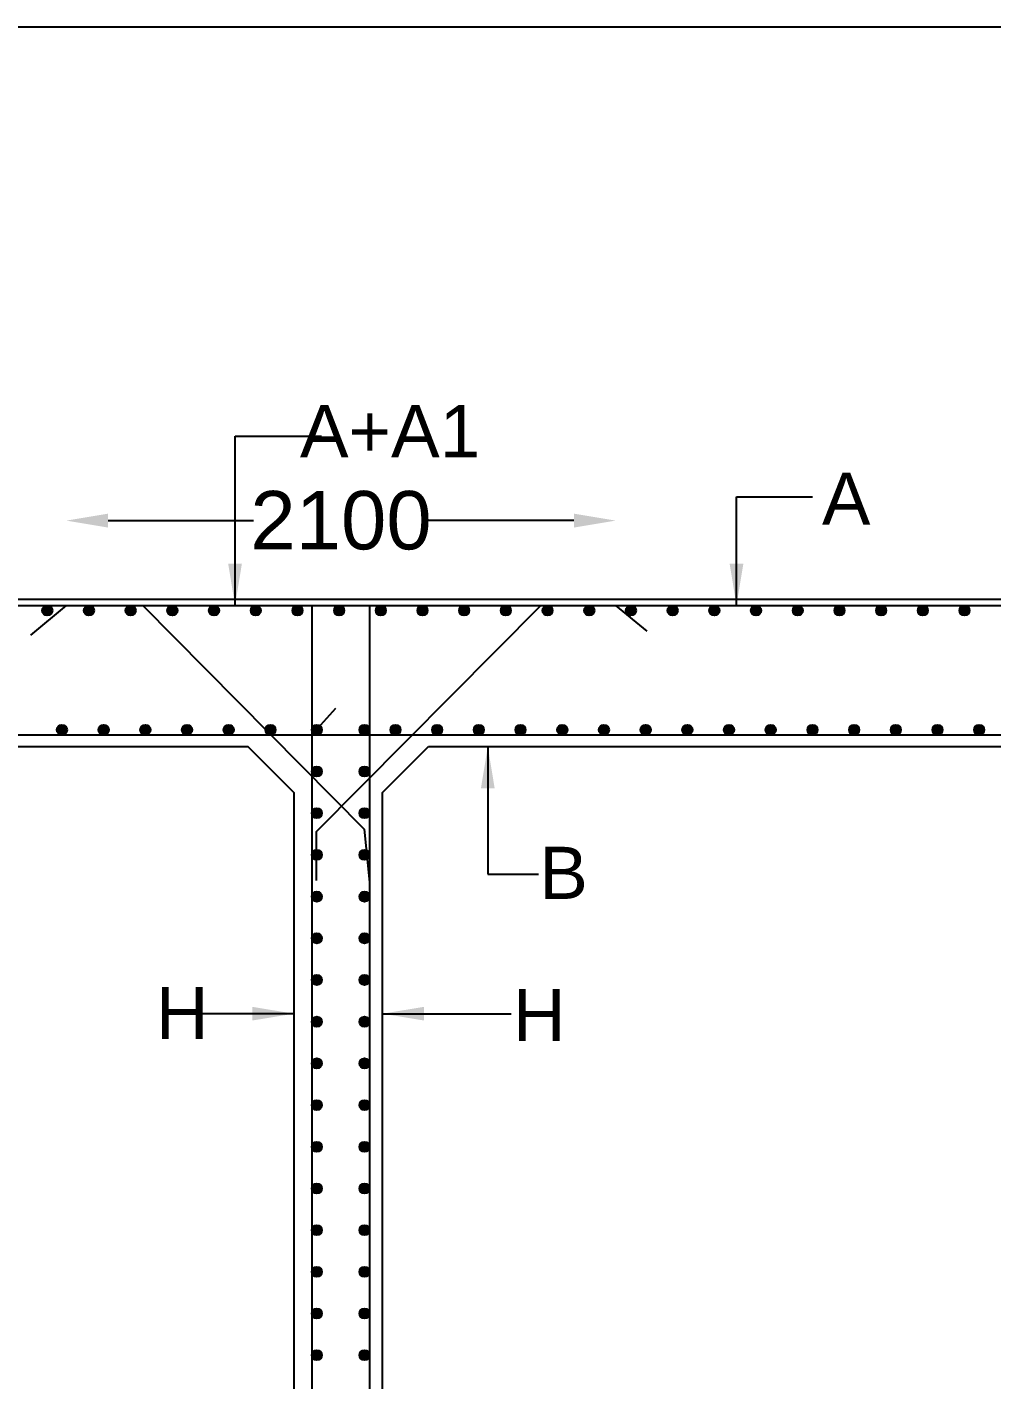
# Model space of a CAD drawing. Header units: millimetres. Extents: x 5124 to 2430164, y 2311 to 45642708.
# Drawn here: x 2333866 to 2338494, y 45636218 to 45642708 of the extents above; entities that cross this region are included whole.
import ezdxf

# ---------------------------------------------------------------- set-up
doc = ezdxf.new("R2010")
doc.units = ezdxf.units.MM
doc.header["$MEASUREMENT"] = 0
for name, color, linetype in [('DIMENSION', 7, 'Continuous'), ('DRAWING', 7, 'Continuous'), ('TEXT', 7, 'Continuous')]:
    doc.layers.add(name, color=color, linetype=linetype)
doc.styles.get("Standard").update_dxf_attribs({"font": 'arial.ttf', "height": 280})
doc.dimstyles.get("Standard").update_dxf_attribs({"dimtxt": 225, "dimasz": 200, "dimexe": 0.18, "dimexo": 0.0625, "dimgap": 0.09, "dimtad": 0, "dimdec": 0, "dimzin": 0, "dimdsep": 46, "dimtxsty": 'Standard', "dimcen": 0.09, "dimse1": 1, "dimse2": 1, "dimadec": 0, "dimazin": 0, "dimtfac": 1, "dimtdec": 0, "dimtofl": 0, "dimtmove": 0, "dimatfit": 3, "dimfxl": 1, "dimtolj": 1, "dimtzin": 0, "dimarcsym": 0})

# ---------------------------------------------------------------- blocks, each defined once
blk = doc.blocks.new('*D98')
at = {"layer": 'Defpoints', "color": 0, "transparency": 16777216}
for p in [(2336689.1, 45640340.2), (2334054.6, 45639933.4), (2336689.1, 45639933.4)]:
    blk.add_point(p, dxfattribs=at)
at = {"layer": 'DIMENSION', "color": 0, "lineweight": -2, "transparency": 16777216}
for p, q in [((2334254.6, 45640340.2), (2334951.7, 45640340.2)), ((2336489.1, 45640340.2), (2335791.9, 45640340.2))]:
    blk.add_line(p, q, dxfattribs=at)
at = {"layer": 'DIMENSION', "color": 0, "transparency": 16777216}
for points in [[(2334254.6, 45640373.6), (2334254.6, 45640306.9), (2334054.6, 45640340.2)], [(2336489.1, 45640373.6), (2336489.1, 45640306.9), (2336689.1, 45640340.2)]]:
    blk.add_solid(points, dxfattribs=at)
at = {"layer": 'DIMENSION', "color": 0, "transparency": 16777216, "insert": (2335371.8, 45640340.2), "char_height": 280, "attachment_point": 5}
blk.add_mtext('\\A1;2100', dxfattribs=at)

msp = doc.modelspace()

# ---------------------------------------------------------------- hatches: boundary and pattern name
at = {"layer": 'DRAWING'}
for points in [[(2333987, 45639909.1, 0.973258), (2333938.5, 45639910.4), (2333938.5, 45639907.8, 0.973258)], [(2334187, 45639909.1, 0.973258), (2334138.5, 45639910.4), (2334138.5, 45639907.8, 0.973258)], [(2334387, 45639909.1, 0.973258), (2334338.5, 45639910.4), (2334338.5, 45639907.8, 0.973258)], [(2334587, 45639909.1, 0.973258), (2334538.5, 45639910.4), (2334538.5, 45639907.8, 0.973258)], [(2334787, 45639909.1, 0.973258), (2334738.5, 45639910.4), (2334738.5, 45639907.8, 0.973258)], [(2334987, 45639909.1, 0.973258), (2334938.5, 45639910.4), (2334938.5, 45639907.8, 0.973258)], [(2335187, 45639909.1, 0.973258), (2335138.5, 45639910.4), (2335138.5, 45639907.8, 0.973258)], [(2335387, 45639909.1, 0.973258), (2335338.5, 45639910.4), (2335338.5, 45639907.8, 0.973258)], [(2335587, 45639909.1, 0.973258), (2335538.5, 45639910.4), (2335538.5, 45639907.8, 0.973258)], [(2335787, 45639909.1, 0.973258), (2335738.5, 45639910.4), (2335738.5, 45639907.8, 0.973258)], [(2335987, 45639909.1, 0.973258), (2335938.5, 45639910.4), (2335938.5, 45639907.8, 0.973258)], [(2336187, 45639909.1, 0.973258), (2336138.5, 45639910.4), (2336138.5, 45639907.8, 0.973258)], [(2336387, 45639909.1, 0.973258), (2336338.5, 45639910.4), (2336338.5, 45639907.8, 0.973258)], [(2336587, 45639909.1, 0.973258), (2336538.5, 45639910.4), (2336538.5, 45639907.8, 0.973258)], [(2336787, 45639909.1, 0.973258), (2336738.5, 45639910.4), (2336738.5, 45639907.8, 0.973258)], [(2336987, 45639909.1, 0.973258), (2336938.5, 45639910.4), (2336938.5, 45639907.8, 0.973258)], [(2337187, 45639909.1, 0.973258), (2337138.5, 45639910.4), (2337138.5, 45639907.8, 0.973258)], [(2337387, 45639909.1, 0.973258), (2337338.5, 45639910.4), (2337338.5, 45639907.8, 0.973258)], [(2337587, 45639909.1, 0.973258), (2337538.5, 45639910.4), (2337538.5, 45639907.8, 0.973258)], [(2337787, 45639909.1, 0.973258), (2337738.5, 45639910.4), (2337738.5, 45639907.8, 0.973258)], [(2337987, 45639909.1, 0.973258), (2337938.5, 45639910.4), (2337938.5, 45639907.8, 0.973258)], [(2338187, 45639909.1, 0.973258), (2338138.5, 45639910.4), (2338138.5, 45639907.8, 0.973258)], [(2338387, 45639909.1, 0.973258), (2338338.5, 45639910.4), (2338338.5, 45639907.8, 0.973258)], [(2334057.4, 45639336.6, 0.973258), (2334008.9, 45639337.9), (2334008.9, 45639335.3, 0.973258)], [(2334057.5, 45639336.6, 0.973258), (2334008.9, 45639337.9), (2334008.9, 45639335.3, 0.973258)], [(2334257.4, 45639336.6, 0.973258), (2334208.9, 45639337.9), (2334208.9, 45639335.3, 0.973258)], [(2334257.5, 45639336.6, 0.973258), (2334208.9, 45639337.9), (2334208.9, 45639335.3, 0.973258)], [(2334457.4, 45639336.6, 0.973258), (2334408.9, 45639337.9), (2334408.9, 45639335.3, 0.973258)], [(2334457.5, 45639336.6, 0.973258), (2334408.9, 45639337.9), (2334408.9, 45639335.3, 0.973258)], [(2334657.4, 45639336.6, 0.973258), (2334608.9, 45639337.9), (2334608.9, 45639335.3, 0.973258)], [(2334657.5, 45639336.6, 0.973258), (2334608.9, 45639337.9), (2334608.9, 45639335.3, 0.973258)], [(2334857.4, 45639336.6, 0.973258), (2334808.9, 45639337.9), (2334808.9, 45639335.3, 0.973258)], [(2334857.5, 45639336.6, 0.973258), (2334808.9, 45639337.9), (2334808.9, 45639335.3, 0.973258)], [(2335057.4, 45639336.6, 0.973258), (2335008.9, 45639337.9), (2335008.9, 45639335.3, 0.973258)], [(2335057.5, 45639336.6, 0.973258), (2335008.9, 45639337.9), (2335008.9, 45639335.3, 0.973258)], [(2335279.8, 45639336.6, 0.973258), (2335231.3, 45639337.9), (2335231.3, 45639335.3, 0.973258)], [(2335279.8, 45639336.6, 1), (2335231.3, 45639336.6, 1)], [(2335508.4, 45639336.6, 0.973258), (2335459.9, 45639337.9), (2335459.9, 45639335.3, 0.973258)], [(2335508.5, 45639336.6, 1), (2335459.9, 45639336.6, 1)], [(2335657.4, 45639336.6, 0.973258), (2335608.9, 45639337.9), (2335608.9, 45639335.3, 0.973258)], [(2335657.5, 45639336.6, 0.973258), (2335608.9, 45639337.9), (2335608.9, 45639335.3, 0.973258)], [(2335857.4, 45639336.6, 0.973258), (2335808.9, 45639337.9), (2335808.9, 45639335.3, 0.973258)], [(2335857.5, 45639336.6, 0.973258), (2335808.9, 45639337.9), (2335808.9, 45639335.3, 0.973258)], [(2336057.4, 45639336.6, 0.973258), (2336008.9, 45639337.9), (2336008.9, 45639335.3, 0.973258)], [(2336057.5, 45639336.6, 0.973258), (2336008.9, 45639337.9), (2336008.9, 45639335.3, 0.973258)], [(2336257.4, 45639336.6, 0.973258), (2336208.9, 45639337.9), (2336208.9, 45639335.3, 0.973258)], [(2336257.5, 45639336.6, 0.973258), (2336208.9, 45639337.9), (2336208.9, 45639335.3, 0.973258)], [(2336457.4, 45639336.6, 0.973258), (2336408.9, 45639337.9), (2336408.9, 45639335.3, 0.973258)], [(2336457.5, 45639336.6, 0.973258), (2336408.9, 45639337.9), (2336408.9, 45639335.3, 0.973258)], [(2336657.4, 45639336.6, 0.973258), (2336608.9, 45639337.9), (2336608.9, 45639335.3, 0.973258)], [(2336657.5, 45639336.6, 0.973258), (2336608.9, 45639337.9), (2336608.9, 45639335.3, 0.973258)], [(2336857.4, 45639336.6, 0.973258), (2336808.9, 45639337.9), (2336808.9, 45639335.3, 0.973258)], [(2336857.5, 45639336.6, 0.973258), (2336808.9, 45639337.9), (2336808.9, 45639335.3, 0.973258)], [(2337057.4, 45639336.6, 0.973258), (2337008.9, 45639337.9), (2337008.9, 45639335.3, 0.973258)], [(2337057.5, 45639336.6, 0.973258), (2337008.9, 45639337.9), (2337008.9, 45639335.3, 0.973258)], [(2337257.4, 45639336.6, 0.973258), (2337208.9, 45639337.9), (2337208.9, 45639335.3, 0.973258)], [(2337257.5, 45639336.6, 0.973258), (2337208.9, 45639337.9), (2337208.9, 45639335.3, 0.973258)], [(2337457.4, 45639336.6, 0.973258), (2337408.9, 45639337.9), (2337408.9, 45639335.3, 0.973258)], [(2337457.5, 45639336.6, 0.973258), (2337408.9, 45639337.9), (2337408.9, 45639335.3, 0.973258)], [(2337657.4, 45639336.6, 0.973258), (2337608.9, 45639337.9), (2337608.9, 45639335.3, 0.973258)], [(2337657.5, 45639336.6, 0.973258), (2337608.9, 45639337.9), (2337608.9, 45639335.3, 0.973258)], [(2337857.4, 45639336.6, 0.973258), (2337808.9, 45639337.9), (2337808.9, 45639335.3, 0.973258)], [(2337857.5, 45639336.6, 0.973258), (2337808.9, 45639337.9), (2337808.9, 45639335.3, 0.973258)], [(2338057.4, 45639336.6, 0.973258), (2338008.9, 45639337.9), (2338008.9, 45639335.3, 0.973258)], [(2338057.5, 45639336.6, 0.973258), (2338008.9, 45639337.9), (2338008.9, 45639335.3, 0.973258)], [(2338257.4, 45639336.6, 0.973258), (2338208.9, 45639337.9), (2338208.9, 45639335.3, 0.973258)], [(2338257.5, 45639336.6, 0.973258), (2338208.9, 45639337.9), (2338208.9, 45639335.3, 0.973258)], [(2338457.4, 45639336.6, 0.973258), (2338408.9, 45639337.9), (2338408.9, 45639335.3, 0.973258)], [(2338457.5, 45639336.6, 0.973258), (2338408.9, 45639337.9), (2338408.9, 45639335.3, 0.973258)], [(2335279.8, 45639136.6, 0.973258), (2335231.3, 45639137.9), (2335231.3, 45639135.3, 0.973258)], [(2335279.8, 45639136.6, 1), (2335231.3, 45639136.6, 1)], [(2335508.4, 45639136.6, 0.973258), (2335459.9, 45639137.9), (2335459.9, 45639135.3, 0.973258)], [(2335508.5, 45639136.6, 1), (2335459.9, 45639136.6, 1)], [(2335279.8, 45638936.6, 0.973258), (2335231.3, 45638937.9), (2335231.3, 45638935.3, 0.973258)], [(2335279.8, 45638936.6, 1), (2335231.3, 45638936.6, 1)], [(2335508.4, 45638936.6, 0.973258), (2335459.9, 45638937.9), (2335459.9, 45638935.3, 0.973258)], [(2335508.5, 45638936.6, 1), (2335459.9, 45638936.6, 1)], [(2335279.8, 45638736.6, 0.973258), (2335231.3, 45638737.9), (2335231.3, 45638735.3, 0.973258)], [(2335279.8, 45638736.6, 1), (2335231.3, 45638736.6, 1)], [(2335508.4, 45638736.6, 0.973258), (2335459.9, 45638737.9), (2335459.9, 45638735.3, 0.973258)], [(2335508.5, 45638736.6, 1), (2335459.9, 45638736.6, 1)], [(2335279.8, 45638536.6, 0.973258), (2335231.3, 45638537.9), (2335231.3, 45638535.3, 0.973258)], [(2335279.8, 45638536.6, 1), (2335231.3, 45638536.6, 1)], [(2335508.4, 45638536.6, 0.973258), (2335459.9, 45638537.9), (2335459.9, 45638535.3, 0.973258)], [(2335508.5, 45638536.6, 1), (2335459.9, 45638536.6, 1)], [(2335279.8, 45638336.6, 0.973258), (2335231.3, 45638337.9), (2335231.3, 45638335.3, 0.973258)], [(2335279.8, 45638336.6, 1), (2335231.3, 45638336.6, 1)], [(2335508.4, 45638336.6, 0.973258), (2335459.9, 45638337.9), (2335459.9, 45638335.3, 0.973258)], [(2335508.5, 45638336.6, 1), (2335459.9, 45638336.6, 1)], [(2335279.8, 45638136.6, 0.973258), (2335231.3, 45638137.9), (2335231.3, 45638135.3, 0.973258)], [(2335279.8, 45638136.6, 1), (2335231.3, 45638136.6, 1)], [(2335508.4, 45638136.6, 0.973258), (2335459.9, 45638137.9), (2335459.9, 45638135.3, 0.973258)], [(2335508.5, 45638136.6, 1), (2335459.9, 45638136.6, 1)], [(2335279.8, 45637936.6, 0.973258), (2335231.3, 45637937.9), (2335231.3, 45637935.3, 0.973258)], [(2335279.8, 45637936.6, 1), (2335231.3, 45637936.6, 1)], [(2335508.4, 45637936.6, 0.973258), (2335459.9, 45637937.9), (2335459.9, 45637935.3, 0.973258)], [(2335508.5, 45637936.6, 1), (2335459.9, 45637936.6, 1)], [(2335279.8, 45637736.6, 0.973258), (2335231.3, 45637737.9), (2335231.3, 45637735.3, 0.973258)], [(2335279.8, 45637736.6, 1), (2335231.3, 45637736.6, 1)], [(2335508.4, 45637736.6, 0.973258), (2335459.9, 45637737.9), (2335459.9, 45637735.3, 0.973258)], [(2335508.5, 45637736.6, 1), (2335459.9, 45637736.6, 1)], [(2335279.8, 45637536.6, 0.973258), (2335231.3, 45637537.9), (2335231.3, 45637535.3, 0.973258)], [(2335279.8, 45637536.6, 1), (2335231.3, 45637536.6, 1)], [(2335508.4, 45637536.6, 0.973258), (2335459.9, 45637537.9), (2335459.9, 45637535.3, 0.973258)], [(2335508.5, 45637536.6, 1), (2335459.9, 45637536.6, 1)], [(2335279.8, 45637336.6, 0.973258), (2335231.3, 45637337.9), (2335231.3, 45637335.3, 0.973258)], [(2335279.8, 45637336.6, 1), (2335231.3, 45637336.6, 1)], [(2335508.4, 45637336.6, 0.973258), (2335459.9, 45637337.9), (2335459.9, 45637335.3, 0.973258)], [(2335508.5, 45637336.6, 1), (2335459.9, 45637336.6, 1)], [(2335279.8, 45637136.6, 0.973258), (2335231.3, 45637137.9), (2335231.3, 45637135.3, 0.973258)], [(2335279.8, 45637136.6, 1), (2335231.3, 45637136.6, 1)], [(2335508.4, 45637136.6, 0.973258), (2335459.9, 45637137.9), (2335459.9, 45637135.3, 0.973258)], [(2335508.5, 45637136.6, 1), (2335459.9, 45637136.6, 1)], [(2335279.8, 45636936.6, 0.973258), (2335231.3, 45636937.9), (2335231.3, 45636935.3, 0.973258)], [(2335279.8, 45636936.6, 1), (2335231.3, 45636936.6, 1)], [(2335508.4, 45636936.6, 0.973258), (2335459.9, 45636937.9), (2335459.9, 45636935.3, 0.973258)], [(2335508.5, 45636936.6, 1), (2335459.9, 45636936.6, 1)], [(2335279.8, 45636736.6, 0.973258), (2335231.3, 45636737.9), (2335231.3, 45636735.3, 0.973258)], [(2335279.8, 45636736.6, 1), (2335231.3, 45636736.6, 1)], [(2335508.4, 45636736.6, 0.973258), (2335459.9, 45636737.9), (2335459.9, 45636735.3, 0.973258)], [(2335508.5, 45636736.6, 1), (2335459.9, 45636736.6, 1)], [(2335279.8, 45636536.6, 0.973258), (2335231.3, 45636537.9), (2335231.3, 45636535.3, 0.973258)], [(2335279.8, 45636536.6, 1), (2335231.3, 45636536.6, 1)], [(2335508.4, 45636536.6, 0.973258), (2335459.9, 45636537.9), (2335459.9, 45636535.3, 0.973258)], [(2335508.5, 45636536.6, 1), (2335459.9, 45636536.6, 1)], [(2335279.8, 45636336.6, 0.973258), (2335231.3, 45636337.9), (2335231.3, 45636335.3, 0.973258)], [(2335279.8, 45636336.6, 1), (2335231.3, 45636336.6, 1)], [(2335508.4, 45636336.6, 0.973258), (2335459.9, 45636337.9), (2335459.9, 45636335.3, 0.973258)], [(2335508.5, 45636336.6, 1), (2335459.9, 45636336.6, 1)]]:
    msp.add_hatch(color=256, dxfattribs=at).paths.add_polyline_path(points)

# ---------------------------------------------------------------- linework, layer by layer
for points in [[(2398937.7, 45642707.7), (2326979.3, 45642707.7), (2326979.3, 45591892.6), (2398937.7, 45591892.6)], [(2330308.7, 45639963.2), (2354308.1, 45639963.2), (2354308.1, 45633695), (2330308.7, 45633695)], [(2330338.5, 45639933.4), (2354278.3, 45639933.4), (2354278.3, 45633724.8), (2330338.5, 45633724.8)], [(2331143.7, 45639256.6), (2334925.3, 45639256.6), (2335145.6, 45639036.3), (2335145.6, 45634688.1), (2334925.3, 45634467.8), (2331143.7, 45634467.8), (2330923.5, 45634688.1), (2330923.5, 45639036.3)], [(2335790.7, 45639256.6), (2339572.2, 45639256.6), (2339792.5, 45639036.3), (2339792.5, 45634688.1), (2339572.2, 45634467.8), (2335790.7, 45634467.8), (2335570.4, 45634688.1), (2335570.4, 45639036.3)]]:
    msp.add_lwpolyline(points, close=True, dxfattribs=at)
for points in [[(2333884.2, 45639790.8), (2334054.6, 45639933.4), (2334421.2, 45639933.4), (2335483.5, 45638860), (2335508.7, 45638605.1)], [(2335231.2, 45639933.4), (2335231.2, 45633724.8)], [(2335254.3, 45638614.3), (2335254.3, 45638849.6), (2336330.4, 45639933.4), (2336689.1, 45639933.4), (2336838.8, 45639809.1)], [(2335508.7, 45639933.4), (2335508.7, 45633724.8)], [(2335231.2, 45639312.3), (2335346.4, 45639440.2)], [(2330338.5, 45639312.3), (2335503.9, 45639312.3)], [(2335503.9, 45639312.3), (2340669.4, 45639312.3)]]:
    msp.add_lwpolyline(points, dxfattribs=at)
for centre in [(2333962.7, 45639909.1), (2334162.7, 45639909.1), (2334362.7, 45639909.1), (2334562.7, 45639909.1), (2334762.7, 45639909.1), (2334962.7, 45639909.1), (2335162.7, 45639909.1), (2335362.7, 45639909.1), (2335562.7, 45639909.1), (2335762.7, 45639909.1), (2335962.7, 45639909.1), (2336162.7, 45639909.1), (2336362.7, 45639909.1), (2336562.7, 45639909.1), (2336762.7, 45639909.1), (2336962.7, 45639909.1), (2337162.7, 45639909.1), (2337362.7, 45639909.1), (2337562.7, 45639909.1), (2337762.7, 45639909.1), (2337962.7, 45639909.1), (2338162.7, 45639909.1), (2338362.7, 45639909.1), (2334033.1, 45639336.6), (2334033.2, 45639336.6), (2334233.1, 45639336.6), (2334233.2, 45639336.6), (2334433.1, 45639336.6), (2334433.2, 45639336.6), (2334633.1, 45639336.6), (2334633.2, 45639336.6), (2334833.1, 45639336.6), (2334833.2, 45639336.6), (2335033.1, 45639336.6), (2335033.2, 45639336.6), (2335255.5, 45639336.6), (2335255.6, 45639336.6), (2335484.2, 45639336.6), (2335484.2, 45639336.6), (2335633.1, 45639336.6), (2335633.2, 45639336.6), (2335833.1, 45639336.6), (2335833.2, 45639336.6), (2336033.1, 45639336.6), (2336033.2, 45639336.6), (2336233.1, 45639336.6), (2336233.2, 45639336.6), (2336433.1, 45639336.6), (2336433.2, 45639336.6), (2336633.1, 45639336.6), (2336633.2, 45639336.6), (2336833.1, 45639336.6), (2336833.2, 45639336.6), (2337033.1, 45639336.6), (2337033.2, 45639336.6), (2337233.1, 45639336.6), (2337233.2, 45639336.6), (2337433.1, 45639336.6), (2337433.2, 45639336.6), (2337633.1, 45639336.6), (2337633.2, 45639336.6), (2337833.1, 45639336.6), (2337833.2, 45639336.6), (2338033.1, 45639336.6), (2338033.2, 45639336.6), (2338233.1, 45639336.6), (2338233.2, 45639336.6), (2338433.1, 45639336.6), (2338433.2, 45639336.6), (2335255.5, 45639136.6), (2335255.6, 45639136.6), (2335484.2, 45639136.6), (2335484.2, 45639136.6), (2335255.5, 45638936.6), (2335255.6, 45638936.6), (2335484.2, 45638936.6), (2335484.2, 45638936.6), (2335255.5, 45638736.6), (2335255.6, 45638736.6), (2335484.2, 45638736.6), (2335484.2, 45638736.6), (2335255.5, 45638536.6), (2335255.6, 45638536.6), (2335484.2, 45638536.6), (2335484.2, 45638536.6), (2335255.5, 45638336.6), (2335255.6, 45638336.6), (2335484.2, 45638336.6), (2335484.2, 45638336.6), (2335255.5, 45638136.6), (2335255.6, 45638136.6), (2335484.2, 45638136.6), (2335484.2, 45638136.6), (2335255.5, 45637936.6), (2335255.6, 45637936.6), (2335484.2, 45637936.6), (2335484.2, 45637936.6), (2335255.5, 45637736.6), (2335255.6, 45637736.6), (2335484.2, 45637736.6), (2335484.2, 45637736.6), (2335255.5, 45637536.6), (2335255.6, 45637536.6), (2335484.2, 45637536.6), (2335484.2, 45637536.6), (2335255.5, 45637336.6), (2335255.6, 45637336.6), (2335484.2, 45637336.6), (2335484.2, 45637336.6), (2335255.5, 45637136.6), (2335255.6, 45637136.6), (2335484.2, 45637136.6), (2335484.2, 45637136.6), (2335255.5, 45636936.6), (2335255.6, 45636936.6), (2335484.2, 45636936.6), (2335484.2, 45636936.6), (2335255.5, 45636736.6), (2335255.6, 45636736.6), (2335484.2, 45636736.6), (2335484.2, 45636736.6), (2335255.5, 45636536.6), (2335255.6, 45636536.6), (2335484.2, 45636536.6), (2335484.2, 45636536.6), (2335255.5, 45636336.6), (2335255.6, 45636336.6), (2335484.2, 45636336.6), (2335484.2, 45636336.6)]:
    msp.add_circle(centre, 24.3, dxfattribs=at)

# ---------------------------------------------------------------- texts
at = {"layer": 'TEXT', "char_height": 250, "attachment_point": 1}
for s, insert, width in [('\\pi-111.55;A+A1', (2335286.6, 45640894.5), 576.867), ('\\pi1.3353;A', (2337677.4, 45640570), 236.129), ('\\pi23.675;B', (2336299.4, 45638775.6), 236.129), ('\\pi223.75;H', (2334260.4, 45638103.5), 643.605), ('\\pi20.009;H', (2336176.4, 45638093.8), 236.129)]:
    msp.add_mtext(s, dxfattribs=dict(at, insert=insert, width=width))

# ---------------------------------------------------------------- dimensions: what is measured, and where the dimension line sits
at = {"layer": 'DIMENSION'}
dim = msp.add_linear_dim(base=(2336689.1, 45640340.2), p1=(2334054.6, 45639933.4), p2=(2336689.1, 45639933.4), text='2100', dimstyle='Standard', override={"dimfxl": 2000}, dxfattribs=at)
dim.commit()
dim.dimension.update_dxf_attribs({"geometry": '*D98', "text_midpoint": (2335371.8, 45640340.2)})

# ---------------------------------------------------------------- leaders
at = {"layer": 'DRAWING'}
for points in [[(2334863.4, 45639933.4), (2334863.4, 45640744.7), (2335278.4, 45640744.7)], [(2337268.9, 45639933.4), (2337268.9, 45640454.7), (2337633.2, 45640454.7)], [(2336075.9, 45639256.6), (2336075.9, 45638644.2), (2336318.4, 45638644.2)], [(2335145.6, 45637975), (2334664.8, 45637975)], [(2335570.4, 45637975), (2336188, 45637975)]]:
    msp.add_leader(points, dimstyle='Standard', override={"dimgap": 0.09, "dimtad": 0, "dimfxl": 2000}, dxfattribs=at)

doc.saveas('drawing.dxf')
